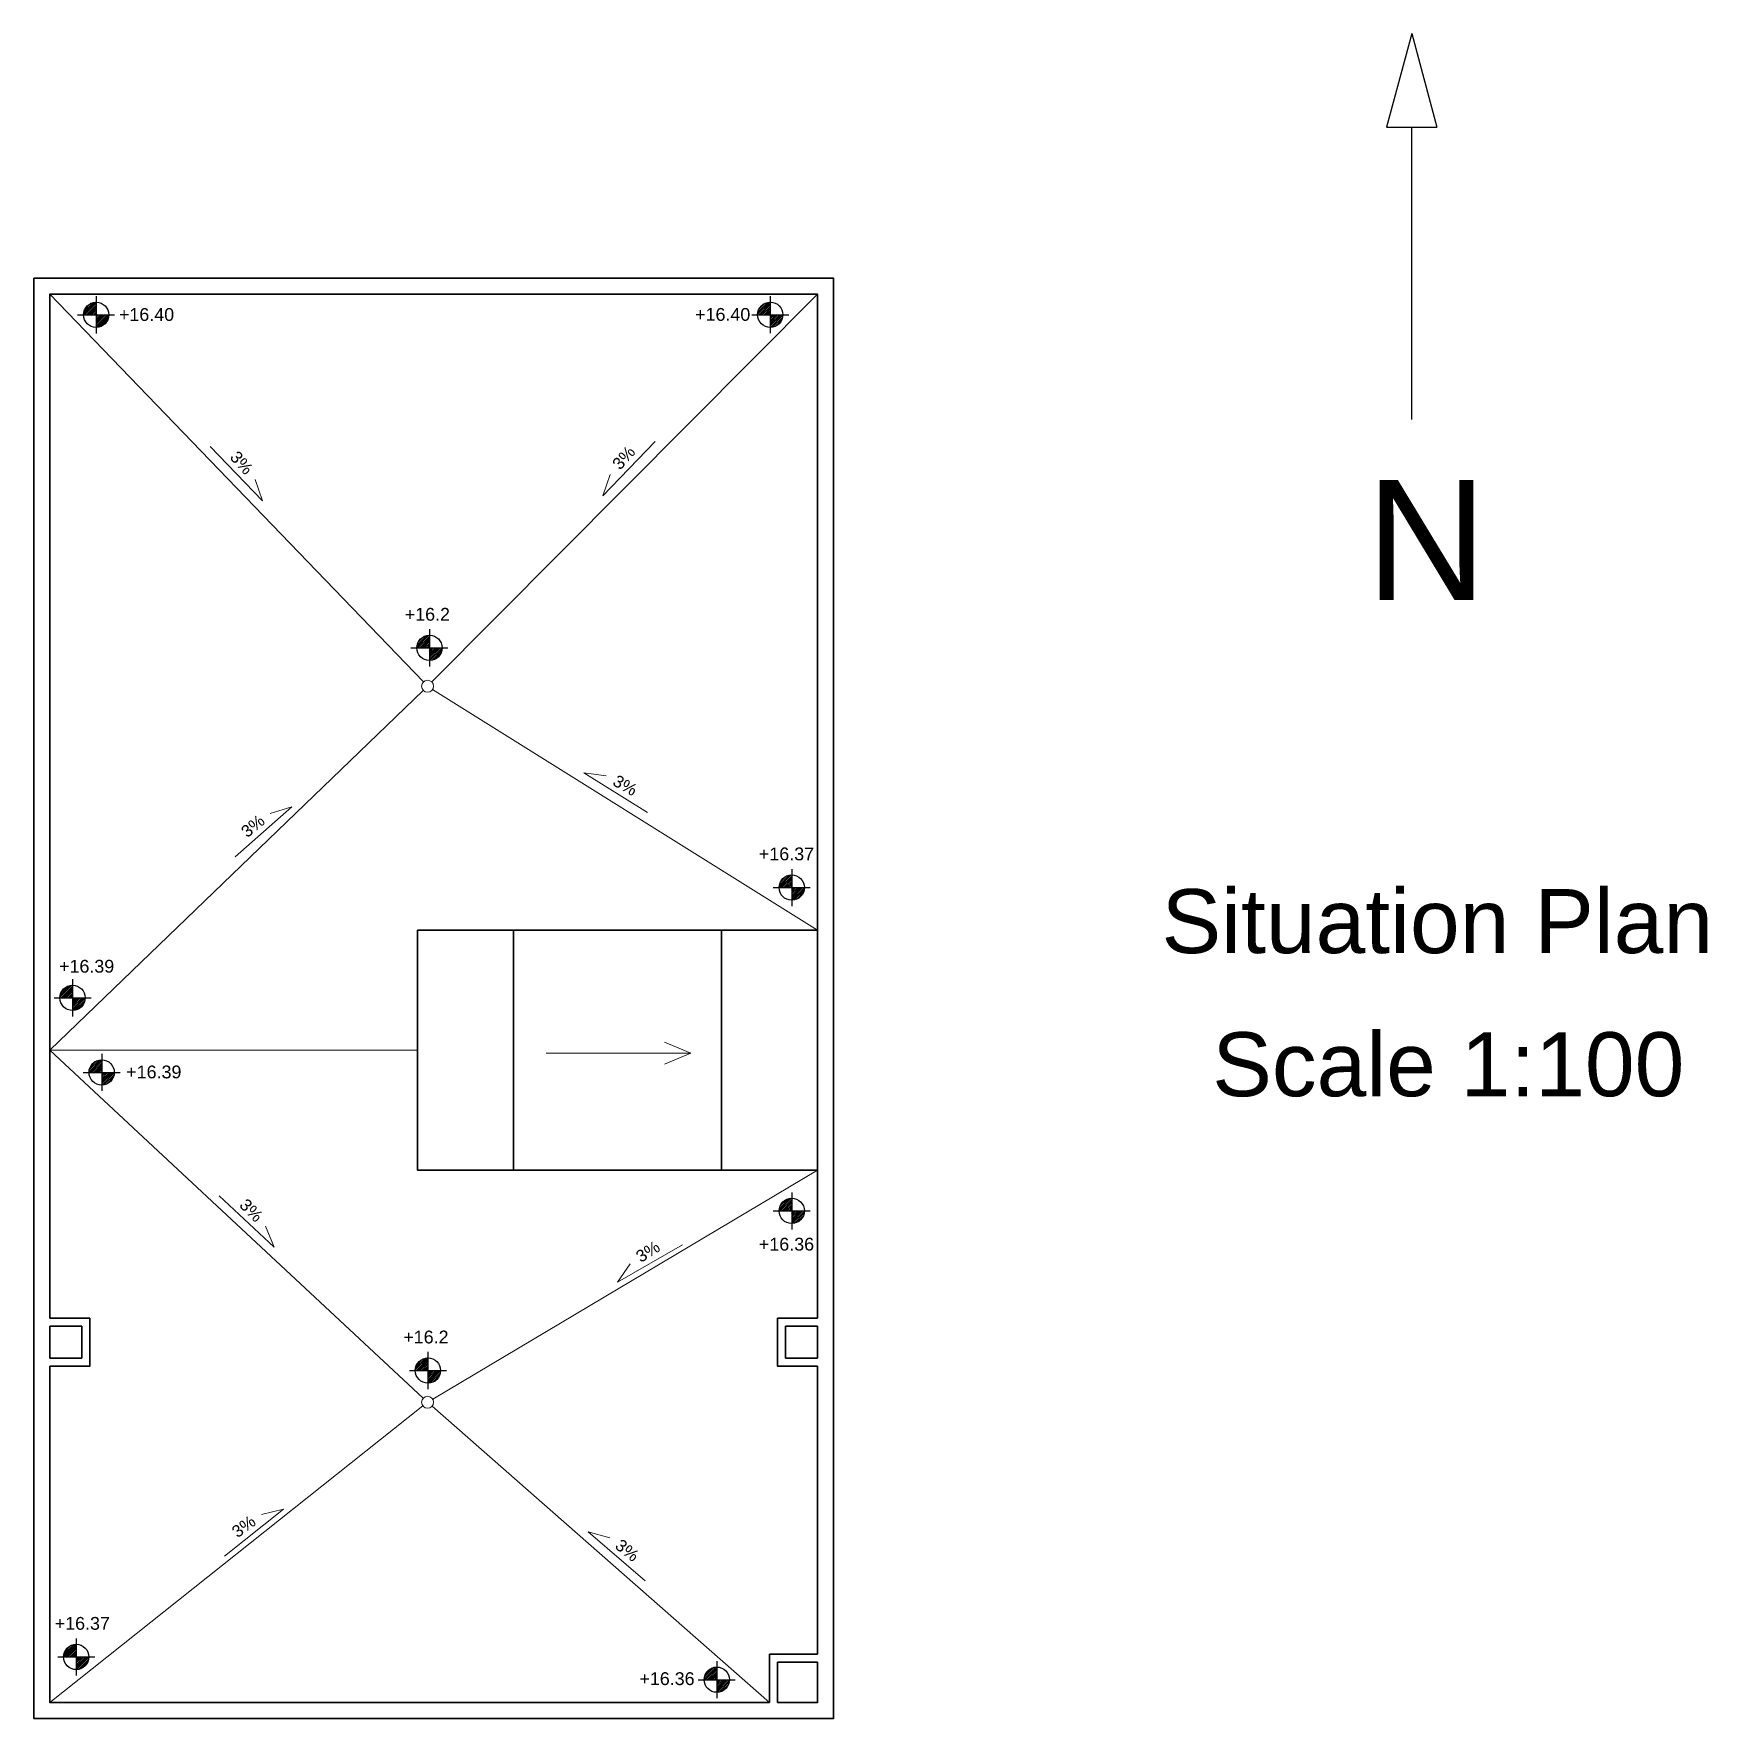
# Model space of a CAD drawing. Header units: inches. Extents: x 41.6 to 62.5, y 29.7 to 50.7.
import ezdxf

# ---------------------------------------------------------------- set-up
doc = ezdxf.new("R2010")
doc.units = ezdxf.units.IN
doc.header["$MEASUREMENT"] = 0
doc.styles.get("Standard").update_dxf_attribs({"font": 'arial.ttf'})

msp = doc.modelspace()

# ---------------------------------------------------------------- hatches: boundary and pattern name
at = {"true_color": 0x139b48}
h = msp.add_hatch(dxfattribs=at)
h.set_pattern_fill('ANSI31', color=114, scale=0.123474, style=0)
h.set_pattern_definition([(45, (24.777674, 37.769004), (-0.010913696, 0.010913696), [])])
h.paths.add_polyline_path([(42.393, 47.208), (42.393, 47.05, 0.414214), (42.551, 47.208)])
h.paths.add_polyline_path([(42.393, 47.366, 0.414214), (42.234, 47.208), (42.393, 47.208)])
h = msp.add_hatch(dxfattribs=at)
h.set_pattern_fill('ANSI31', color=114, scale=0.123474, style=0)
h.set_pattern_definition([(45, (33.205804, 37.76992), (-0.010913696, 0.010913696), [])])
h.paths.add_polyline_path([(50.821, 47.209), (50.821, 47.051, 0.414214), (50.979, 47.209)])
h.paths.add_polyline_path([(50.821, 47.367, 0.414214), (50.662, 47.209), (50.821, 47.209)])
h = msp.add_hatch(dxfattribs=at)
h.set_pattern_fill('ANSI31', color=114, scale=0.123474, style=0)
h.set_pattern_definition([(45, (28.944906, 33.60639), (-0.010913696, 0.010913696), [])])
h.paths.add_polyline_path([(46.56, 43.045), (46.56, 42.887, 0.414214), (46.718, 43.045)])
h.paths.add_polyline_path([(46.56, 43.204, 0.414214), (46.402, 43.045), (46.56, 43.045)])
h = msp.add_hatch(dxfattribs=at)
h.set_pattern_fill('ANSI31', color=114, scale=0.123474, style=0)
h.set_pattern_definition([(45, (33.474385, 30.610291), (-0.010913696, 0.010913696), [])])
h.paths.add_polyline_path([(51.089, 40.049), (51.089, 39.891, 0.414214), (51.248, 40.049)])
h.paths.add_polyline_path([(51.089, 40.208, 0.414214), (50.931, 40.049), (51.089, 40.049)])
h = msp.add_hatch(dxfattribs=at)
h.set_pattern_fill('ANSI31', color=114, scale=0.123474, style=0)
h.set_pattern_definition([(45, (24.482725, 29.231911), (-0.010913696, 0.010913696), [])])
h.paths.add_polyline_path([(42.098, 38.671), (42.098, 38.513, 0.414214), (42.256, 38.671)])
h.paths.add_polyline_path([(42.098, 38.829, 0.414214), (41.939, 38.671), (42.098, 38.671)])
h = msp.add_hatch(dxfattribs=at)
h.set_pattern_fill('ANSI31', color=114, scale=0.123474, style=0)
h.set_pattern_definition([(45, (24.846831, 28.299901), (-0.010913696, 0.010913696), [])])
h.paths.add_polyline_path([(42.462, 37.739), (42.462, 37.581, 0.414214), (42.62, 37.739)])
h.paths.add_polyline_path([(42.462, 37.897, 0.414214), (42.304, 37.739), (42.462, 37.739)])
h = msp.add_hatch(dxfattribs=at)
h.set_pattern_fill('ANSI31', color=114, scale=0.123474, style=0)
h.set_pattern_definition([(45, (33.474229, 26.568731), (-0.010913696, 0.010913696), [])])
h.paths.add_polyline_path([(51.089, 36.008), (51.089, 35.85, 0.414214), (51.247, 36.008)])
h.paths.add_polyline_path([(51.089, 36.166, 0.414214), (50.931, 36.008), (51.089, 36.008)])
h = msp.add_hatch(dxfattribs=at)
h.set_pattern_fill('ANSI31', color=114, scale=0.123474, style=0)
h.set_pattern_definition([(45, (28.926351, 24.573949), (-0.010913696, 0.010913696), [])])
h.paths.add_polyline_path([(46.541, 34.013), (46.541, 33.855, 0.414214), (46.7, 34.013)])
h.paths.add_polyline_path([(46.541, 34.171, 0.414214), (46.383, 34.013), (46.541, 34.013)])
h = msp.add_hatch(dxfattribs=at)
h.set_pattern_fill('ANSI31', color=114, scale=0.123474, style=0)
h.set_pattern_definition([(45, (24.529411, 20.994221), (-0.010913696, 0.010913696), [])])
h.paths.add_polyline_path([(42.144, 30.433), (42.144, 30.275, 0.414214), (42.303, 30.433)])
h.paths.add_polyline_path([(42.144, 30.592, 0.414214), (41.986, 30.433), (42.144, 30.433)])
h = msp.add_hatch(dxfattribs=at)
h.set_pattern_fill('ANSI31', color=114, scale=0.123474, style=0)
h.set_pattern_definition([(45, (32.536802, 20.70994), (-0.010913696, 0.010913696), [])])
h.paths.add_polyline_path([(50.152, 30.149), (50.152, 29.991, 0.414214), (50.31, 30.149)])
h.paths.add_polyline_path([(50.152, 30.307, 0.414214), (49.993, 30.149), (50.152, 30.149)])

# ---------------------------------------------------------------- linework, layer by layer
for p, q in [((58.84, 50.722), (58.527, 49.552)), ((58.84, 50.722), (59.154, 49.552)), ((58.527, 49.552), (59.154, 49.552)), ((58.84, 45.898), (58.84, 49.552))]:
    msp.add_line(p, q)
at = {"lineweight": 9}
for p, q in [((41.812, 47.466), (46.485, 42.62)), ((51.412, 47.466), (46.59, 42.62)), ((43.818, 45.561), (44.472, 44.884)), ((49.381, 45.624), (48.728, 44.947)), ((44.472, 44.884), (44.38, 45.15)), ((48.728, 44.947), (48.82, 45.213)), ((41.812, 38.016), (46.483, 42.514)), ((51.412, 39.516), (46.6, 42.527)), ((49.288, 40.986), (48.488, 41.482)), ((48.488, 41.482), (48.768, 41.448)), ((44.132, 40.435), (44.839, 41.057)), ((44.839, 41.057), (44.569, 40.977)), ((49.827, 37.98), (49.497, 38.117)), ((46.412, 38.016), (41.812, 38.016)), ((41.812, 38.016), (46.482, 33.667)), ((48.019, 37.98), (49.827, 37.98)), ((49.827, 37.98), (49.497, 37.844)), ((51.412, 36.516), (46.601, 33.655)), ((43.929, 36.196), (44.618, 35.556)), ((44.618, 35.556), (44.512, 35.816)), ((49.725, 35.586), (48.909, 35.116)), ((48.909, 35.116), (49.071, 35.346)), ((41.812, 29.866), (46.478, 33.57)), ((50.812, 29.866), (46.593, 33.567)), ((43.998, 31.693), (44.735, 32.279)), ((44.735, 32.279), (44.461, 32.212)), ((49.257, 31.385), (48.544, 31.998)), ((48.544, 31.998), (48.815, 31.922))]:
    msp.add_line(p, q, dxfattribs=at)
at = {"color": 114, "true_color": 0x139b48}
for p, q in [((42.393, 47.44), (42.393, 46.976)), ((50.821, 47.441), (50.821, 46.977)), ((42.161, 47.208), (42.624, 47.208)), ((50.589, 47.209), (51.052, 47.209)), ((46.56, 43.277), (46.56, 42.814)), ((46.328, 43.045), (46.791, 43.045)), ((51.089, 40.281), (51.089, 39.818)), ((50.858, 40.049), (51.321, 40.049)), ((42.098, 38.903), (42.098, 38.439)), ((41.866, 38.671), (42.329, 38.671)), ((42.462, 37.971), (42.462, 37.507)), ((42.23, 37.739), (42.693, 37.739)), ((51.089, 36.239), (51.089, 35.776)), ((50.857, 36.008), (51.321, 36.008)), ((46.541, 34.245), (46.541, 33.781)), ((46.31, 34.013), (46.773, 34.013)), ((42.144, 30.665), (42.144, 30.202)), ((41.913, 30.433), (42.376, 30.433)), ((50.152, 30.381), (50.152, 29.917)), ((49.92, 30.149), (50.383, 30.149))]:
    msp.add_line(p, q, dxfattribs=at)
at = {"lineweight": 30}
for p, q in [((51.412, 39.516), (46.412, 39.516)), ((46.412, 39.516), (46.412, 36.516)), ((47.612, 39.516), (47.612, 36.516)), ((50.212, 39.516), (50.212, 36.516)), ((46.412, 36.516), (51.412, 36.516)), ((42.212, 34.566), (41.812, 34.566)), ((41.812, 34.166), (41.812, 34.566)), ((42.212, 34.166), (42.212, 34.566)), ((51.012, 34.166), (51.012, 34.566)), ((51.012, 34.566), (51.412, 34.566)), ((51.412, 34.166), (51.412, 34.566)), ((41.812, 34.166), (42.212, 34.166)), ((51.412, 34.166), (51.012, 34.166)), ((50.912, 29.866), (50.912, 30.366)), ((50.912, 30.366), (51.412, 30.366))]:
    msp.add_line(p, q, dxfattribs=at)
msp.add_lwpolyline([(41.612, 47.666), (51.612, 47.666), (51.612, 29.666), (41.612, 29.666)], close=True, dxfattribs=at)
for points in [[(41.812, 34.666), (41.812, 47.466), (51.412, 47.466), (51.412, 34.666)], [(41.812, 34.066), (42.312, 34.066), (42.312, 34.666), (41.812, 34.666)], [(51.412, 34.066), (50.912, 34.066), (50.912, 34.666), (51.412, 34.666)], [(50.812, 29.866), (41.812, 29.866), (41.812, 34.066)], [(51.412, 34.066), (51.412, 30.466)], [(50.812, 29.866), (50.812, 30.466), (51.412, 30.466)], [(51.412, 30.366), (51.412, 29.866), (50.912, 29.866)]]:
    msp.add_lwpolyline(points, dxfattribs=at)
at = {"color": 114, "true_color": 0x139b48}
for centre in [(42.393, 47.208), (50.821, 47.209), (46.56, 43.045), (51.089, 40.049), (42.098, 38.671), (42.462, 37.739), (51.089, 36.008), (46.541, 34.013), (42.144, 30.433), (50.152, 30.149)]:
    msp.add_circle(centre, 0.158, dxfattribs=at)
at = {"lineweight": 9}
for centre in [(46.537, 42.566), (46.537, 33.616)]:
    msp.add_circle(centre, 0.075, dxfattribs=at)

# ---------------------------------------------------------------- texts
at = {"lineweight": 9, "char_height": 0.16, "attachment_point": 1}
for s, insert in [('{\\C114;\\c4758291;+16.40}', (42.678, 47.292)), ('{\\C114;\\c4758291;+16.40}', (49.881, 47.293)), ('{\\C114;\\c4758291;+16.2}', (46.251, 43.545)), ('{\\C114;\\c4758291;+16.37}', (50.679, 40.55)), ('{\\C114;\\c4758291;+16.39}', (41.929, 39.146)), ('{\\C114;\\c4758291;+16.39}', (42.769, 37.825)), ('{\\C114;\\c4758291;+16.36}', (50.679, 35.672)), ('{\\C114;\\c4758291;+16.2}', (46.233, 34.512)), ('{\\C114;\\c4758291;+16.37}', (41.875, 30.933)), ('{\\C114;\\c4758291;+16.36}', (49.185, 30.242))]:
    msp.add_mtext_dynamic_manual_height_columns(s, width=0.47911, gutter_width=1, heights=[0], dxfattribs=dict(at, insert=insert))
at = {"color": 114, "lineweight": 9, "true_color": 0x139b48, "char_height": 0.15}
for insert, attachment_point, rotation in [((44.167, 45.522), 1, 311.7555), ((49.033, 45.585), 3, 48.2445), ((49.176, 41.318), 3, 330.4353), ((44.187, 40.782), 1, 39.1033), ((44.279, 36.176), 1, 314.8819), ((49.379, 35.645), 3, 32.1956), ((44.071, 32.036), 1, 36.2662), ((49.198, 31.731), 3, 321.5466)]:
    msp.add_mtext_dynamic_manual_height_columns('3%', width=0.28374, gutter_width=1, heights=[0], dxfattribs=dict(at, insert=insert, attachment_point=attachment_point, rotation=rotation))
at = {"attachment_point": 1}
for s, width, insert, char_height in [('N', 5.93941, (58.269, 45.143), 1.5), ('Situation Plan', 13.06486, (55.713, 40.03), 0.8), ('Scale 1:100', 10.94138, (56.347, 38.241), 0.8)]:
    msp.add_mtext_dynamic_manual_height_columns(s, width=width, gutter_width=1, heights=[0], dxfattribs=dict(at, insert=insert, char_height=char_height))

doc.saveas('drawing.dxf')
